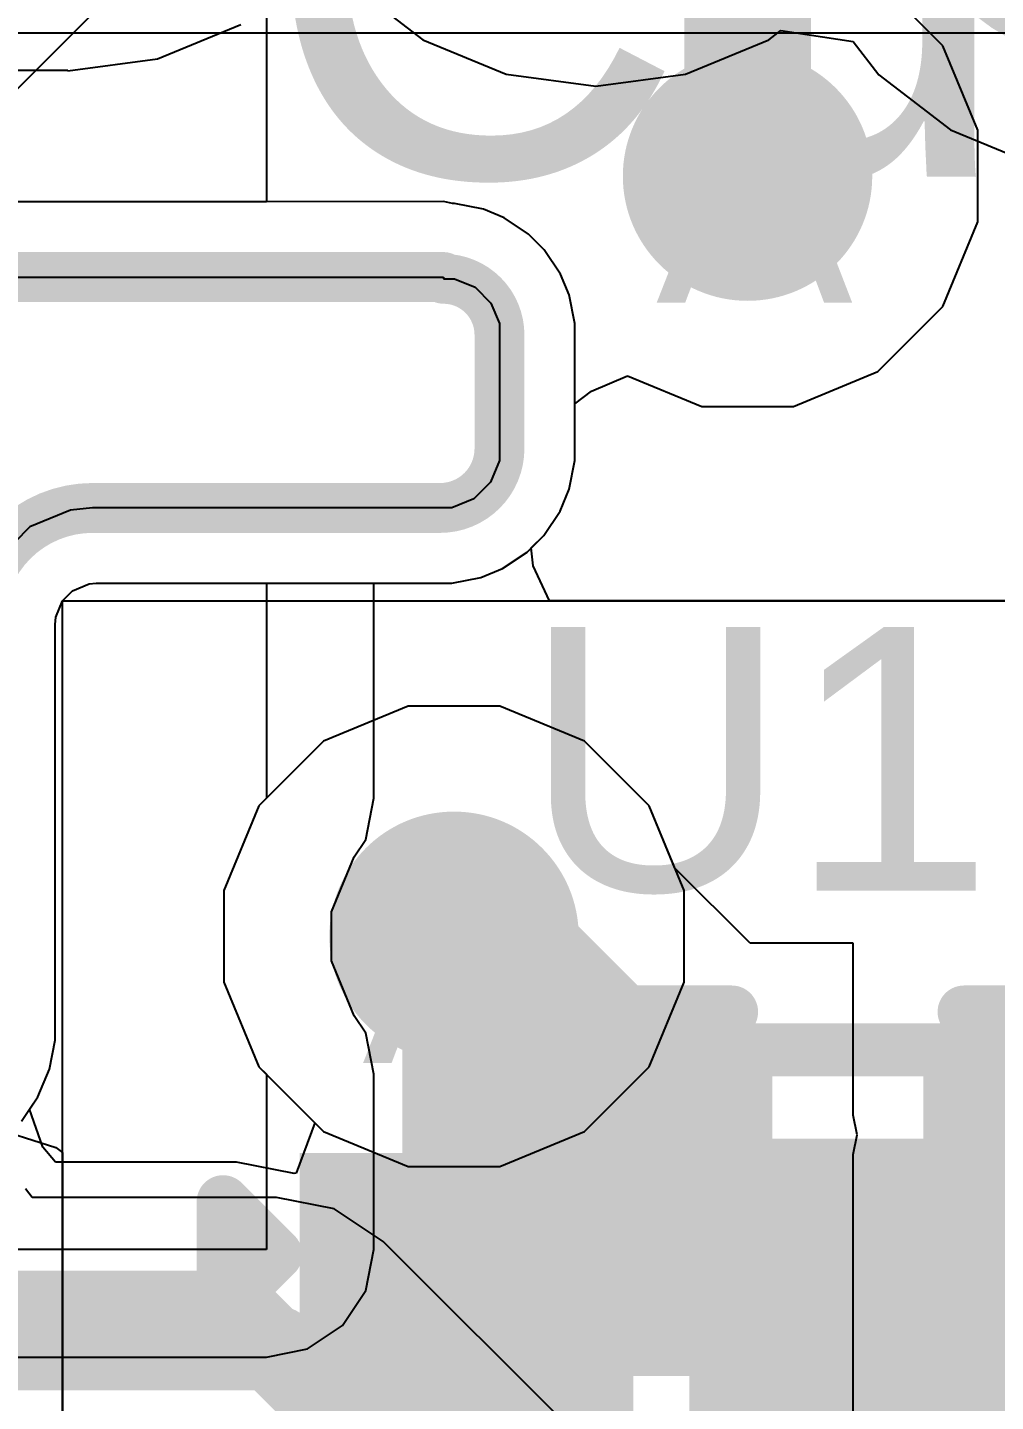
# Model space of a CAD drawing. Header units: inches. Extents: x 0 to 5271, y 0 to 5417.
# Drawn here: x 121.471 to 123.799, y 75.716 to 79.021 of the extents above; entities that cross this region are included whole.
import ezdxf

# ---------------------------------------------------------------- set-up
doc = ezdxf.new("R2010")
doc.units = ezdxf.units.IN
for name, color, linetype in [('Board_Outline', 216, 'Continuous'), ('Bottom Layer', 5, 'Continuous'), ('Bottom Overlay', 54, 'Continuous'), ('Bottom Paste', 16, 'Continuous'), ('Bottom Solder', 6, 'Continuous'), ('Drill Drawing', 1, 'Continuous'), ('L2_GND1', 16, 'Continuous'), ('L3_SIG1', 76, 'Continuous'), ('L4_PWR', 90, 'Continuous'), ('L5_GND2', 156, 'Continuous'), ('L6_SIG2', 130, 'Continuous'), ('L7_GND3', 216, 'Continuous'), ('Multi-Layer', 9, 'Continuous'), ('Top Layer', 1, 'Continuous'), ('Top Overlay', 2, 'Continuous'), ('Top Paste', 8, 'Continuous'), ('Top Solder', 216, 'Continuous'), ('Via Holes', 16, 'Continuous')]:
    doc.layers.add(name, color=color, linetype=linetype)
doc.styles.add('Arial', font='', dxfattribs={"height": 0.2})
doc.styles.get('Arial').set_extended_font_data('Arial')

# ---------------------------------------------------------------- blocks, each defined once
blk = doc.blocks.new('DFN_6_EP_2_2__419')
at = {"layer": 'Top Layer'}
for points in [[(-0.2800222999999999, 0.6849897399999999), (0.27997658, 0.6849897399999999), (0.27997658, -0.68501006), (-0.2800222999999999, -0.68501006)], [(-1.21752106, 0.6500139399999999), (-0.61752226, 0.6500139399999999), (-0.61752226, 0.35001454), (-1.21752106, 0.35001454)], [(0.61747654, 0.6500139399999999), (1.21747534, 0.6500139399999999), (1.21747534, 0.35001454), (0.61747654, 0.35001454)], [(-1.21752106, 0.14998954), (-0.61752226, 0.14998954), (-0.61752226, -0.15000986), (-1.21752106, -0.15000986)], [(0.61747654, 0.14998954), (1.21747534, 0.14998954), (1.21747534, -0.15000986), (0.61747654, -0.15000986)], [(-1.21752106, -0.34998406), (-0.61752226, -0.34998406), (-0.61752226, -0.64998346), (-1.21752106, -0.64998346)], [(0.61747654, -0.34998406), (1.21747534, -0.34998406), (1.21747534, -0.64998346), (0.61747654, -0.64998346)]]:
    blk.add_hatch(color=1, dxfattribs=at).paths.add_polyline_path(points)
at = {"layer": 'Top Paste'}
for points in [[(-0.2800222999999999, 0.6849897399999999), (0.27997658, 0.6849897399999999), (0.27997658, -0.68501006), (-0.2800222999999999, -0.68501006)], [(-1.21752106, 0.6500139399999999), (-0.61752226, 0.6500139399999999), (-0.61752226, 0.35001454), (-1.21752106, 0.35001454)], [(0.61747654, 0.6500139399999999), (1.21747534, 0.6500139399999999), (1.21747534, 0.35001454), (0.61747654, 0.35001454)], [(-1.21752106, 0.14998954), (-0.61752226, 0.14998954), (-0.61752226, -0.15000986), (-1.21752106, -0.15000986)], [(0.61747654, 0.14998954), (1.21747534, 0.14998954), (1.21747534, -0.15000986), (0.61747654, -0.15000986)], [(-1.21752106, -0.34998406), (-0.61752226, -0.34998406), (-0.61752226, -0.64998346), (-1.21752106, -0.64998346)], [(0.61747654, -0.34998406), (1.21747534, -0.34998406), (1.21747534, -0.64998346), (0.61747654, -0.64998346)]]:
    blk.add_hatch(color=8, dxfattribs=at).paths.add_polyline_path(points)
at = {"layer": 'Top Solder'}
for points in [[(-0.3816223, 0.7865897399999999), (0.38157658, 0.7865897399999999), (0.38157658, -0.78661006), (-0.3816223, -0.78661006)], [(-1.31912106, 0.7516139399999999), (-0.51592226, 0.7516139399999999), (-0.51592226, 0.24841454), (-1.31912106, 0.24841454)], [(0.51587654, 0.7516139399999999), (1.31907534, 0.7516139399999999), (1.31907534, 0.24841454), (0.51587654, 0.24841454)], [(-1.31912106, 0.25158954), (-0.51592226, 0.25158954), (-0.51592226, -0.25160986), (-1.31912106, -0.25160986)], [(0.51587654, 0.25158954), (1.31907534, 0.25158954), (1.31907534, -0.25160986), (0.51587654, -0.25160986)], [(-1.31912106, -0.24838406), (-0.51592226, -0.24838406), (-0.51592226, -0.75158346), (-1.31912106, -0.75158346)], [(0.51587654, -0.24838406), (1.31907534, -0.24838406), (1.31907534, -0.75158346), (0.51587654, -0.75158346)]]:
    blk.add_hatch(color=216, dxfattribs=at).paths.add_polyline_path(points)
at = {"layer": 'Top Overlay'}
for points in [[(-1.00002086, 0.9999878399999999, 0.127, 0.127, 0), (0.9999751399999999, 0.9999878399999999, 0.127, 0.127, 0)], [(-1.00002086, 0.7967878399999999, 0.127, 0.127, 0), (-1.00002086, 0.9999878399999999, 0.127, 0.127, 0)], [(0.9999751399999999, 0.7967878399999999, 0.127, 0.127, 0), (0.9999751399999999, 0.9999878399999999, 0.127, 0.127, 0)], [(-1.50299166, 0.6349898399999999, 0.127, 0.127, 0), (-1.37599166, 0.5079898399999999, 0.127, 0.127, 0)], [(-1.50299166, 0.38098984, 0.127, 0.127, 0), (-1.50299166, 0.6349898399999999, 0.127, 0.127, 0)], [(-1.50299166, 0.38098984, 0.127, 0.127, 0), (-1.37599166, 0.5079898399999999, 0.127, 0.127, 0)], [(-1.00002086, -1.00000816, 0.127, 0.127, 0), (-1.00002086, -0.79680816, 0.127, 0.127, 0)], [(0.9999751399999999, -1.00000816, 0.127, 0.127, 0), (0.9999751399999999, -0.79680816, 0.127, 0.127, 0)], [(-1.00002086, -1.00000816, 0.127, 0.127, 0), (0.9999751399999999, -1.00000816, 0.127, 0.127, 0)]]:
    blk.add_lwpolyline(points, format="xyseb", dxfattribs=at)
for points in [[(-1.03177086, 0.9999878399999999, 0.0635, 0.0635, 1), (-0.96827086, 0.9999878399999999, 0.0635, 0.0635, 1)], [(-1.03177086, 0.9999878399999999, 0.0635, 0.0635, 1), (-0.96827086, 0.9999878399999999, 0.0635, 0.0635, 1)], [(0.96822514, 0.9999878399999999, 0.0635, 0.0635, 1), (1.03172514, 0.9999878399999999, 0.0635, 0.0635, 1)], [(0.96822514, 0.9999878399999999, 0.0635, 0.0635, 1), (1.03172514, 0.9999878399999999, 0.0635, 0.0635, 1)], [(-1.03177086, 0.7967878399999999, 0.0635, 0.0635, 1), (-0.96827086, 0.7967878399999999, 0.0635, 0.0635, 1)], [(0.96822514, 0.7967878399999999, 0.0635, 0.0635, 1), (1.03172514, 0.7967878399999999, 0.0635, 0.0635, 1)], [(-1.53474166, 0.6349898399999999, 0.0635, 0.0635, 1), (-1.47124166, 0.6349898399999999, 0.0635, 0.0635, 1)], [(-1.53474166, 0.6349898399999999, 0.0635, 0.0635, 1), (-1.47124166, 0.6349898399999999, 0.0635, 0.0635, 1)], [(-1.40774166, 0.5079898399999999, 0.0635, 0.0635, 1), (-1.34424166, 0.5079898399999999, 0.0635, 0.0635, 1)], [(-1.40774166, 0.5079898399999999, 0.0635, 0.0635, 1), (-1.34424166, 0.5079898399999999, 0.0635, 0.0635, 1)], [(-1.53474166, 0.38098984, 0.0635, 0.0635, 1), (-1.47124166, 0.38098984, 0.0635, 0.0635, 1)], [(-1.53474166, 0.38098984, 0.0635, 0.0635, 1), (-1.47124166, 0.38098984, 0.0635, 0.0635, 1)], [(-1.03177086, -0.79680816, 0.0635, 0.0635, 1), (-0.96827086, -0.79680816, 0.0635, 0.0635, 1)], [(0.96822514, -0.79680816, 0.0635, 0.0635, 1), (1.03172514, -0.79680816, 0.0635, 0.0635, 1)], [(-1.03177086, -1.00000816, 0.0635, 0.0635, 1), (-0.96827086, -1.00000816, 0.0635, 0.0635, 1)], [(-1.03177086, -1.00000816, 0.0635, 0.0635, 1), (-0.96827086, -1.00000816, 0.0635, 0.0635, 1)], [(0.96822514, -1.00000816, 0.0635, 0.0635, 1), (1.03172514, -1.00000816, 0.0635, 0.0635, 1)], [(0.96822514, -1.00000816, 0.0635, 0.0635, 1), (1.03172514, -1.00000816, 0.0635, 0.0635, 1)]]:
    blk.add_lwpolyline(points, format="xyseb", close=True, dxfattribs=at)
blk = doc.blocks.new('CAP_0402_B_624')
at = {"layer": 'Bottom Layer'}
for points in [[(-0.2412746, 0.31747714), (-0.2412746, -0.31752286), (-0.6984746, -0.31752286), (-0.6984746, 0.31747714)], [(0.6985254, 0.31747714), (0.6985254, -0.31752286), (0.2413254, -0.31752286), (0.2413254, 0.31747714)]]:
    blk.add_hatch(color=5, dxfattribs=at).paths.add_polyline_path(points)
at = {"layer": 'Bottom Paste'}
for points in [[(-0.2412746, 0.31747714), (-0.2412746, -0.31752286), (-0.6984746, -0.31752286), (-0.6984746, 0.31747714)], [(0.6985254, 0.31747714), (0.6985254, -0.31752286), (0.2413254, -0.31752286), (0.2413254, 0.31747714)]]:
    blk.add_hatch(color=16, dxfattribs=at).paths.add_polyline_path(points)
at = {"layer": 'Bottom Solder'}
for points in [[(-0.18127472, 0.3774770199999999), (-0.1812747199999999, -0.37752274), (-0.75847448, -0.37752274), (-0.75847448, 0.3774770199999999)], [(0.75852528, 0.3774770199999999), (0.75852528, -0.37752274), (0.18132552, -0.37752274), (0.18132552, 0.3774770199999999)]]:
    blk.add_hatch(color=6, dxfattribs=at).paths.add_polyline_path(points)
at = {"layer": 'Bottom Overlay'}
for points in [[(-0.2793746, 0.40637714, 0.127, 0.127, 0), (-0.7873745999999999, 0.40637714, 0.127, 0.127, 0)], [(-0.7873745999999999, 0.40637714, 0.127, 0.127, 0), (-0.7873745999999999, -0.4064228599999999, 0.127, 0.127, 0)], [(0.7874253999999999, 0.40637714, 0.127, 0.127, 0), (0.2794254, 0.40637714, 0.127, 0.127, 0)], [(0.7874253999999999, 0.40637714, 0.127, 0.127, 0), (0.7874253999999999, -0.4064228599999999, 0.127, 0.127, 0)], [(-0.2793746, -0.4064228599999999, 0.127, 0.127, 0), (-0.7873745999999999, -0.4064228599999999, 0.127, 0.127, 0)], [(0.7874253999999999, -0.4064228599999999, 0.127, 0.127, 0), (0.2794254, -0.4064228599999999, 0.127, 0.127, 0)]]:
    blk.add_lwpolyline(points, format="xyseb", dxfattribs=at)
for points in [[(-0.8191246, 0.40637714, 0.0635, 0.0635, 1), (-0.7556246, 0.40637714, 0.0635, 0.0635, 1)], [(-0.8191246, 0.40637714, 0.0635, 0.0635, 1), (-0.7556246, 0.40637714, 0.0635, 0.0635, 1)], [(-0.3111246, 0.40637714, 0.0635, 0.0635, 1), (-0.2476246, 0.40637714, 0.0635, 0.0635, 1)], [(0.2476754, 0.40637714, 0.0635, 0.0635, 1), (0.3111754, 0.40637714, 0.0635, 0.0635, 1)], [(0.7556754, 0.40637714, 0.0635, 0.0635, 1), (0.8191754, 0.40637714, 0.0635, 0.0635, 1)], [(0.7556754, 0.40637714, 0.0635, 0.0635, 1), (0.8191754, 0.40637714, 0.0635, 0.0635, 1)], [(-0.8191246, -0.4064228599999999, 0.0635, 0.0635, 1), (-0.7556246, -0.4064228599999999, 0.0635, 0.0635, 1)], [(-0.8191246, -0.4064228599999999, 0.0635, 0.0635, 1), (-0.7556246, -0.4064228599999999, 0.0635, 0.0635, 1)], [(-0.3111246, -0.4064228599999999, 0.0635, 0.0635, 1), (-0.2476246, -0.4064228599999999, 0.0635, 0.0635, 1)], [(0.2476754, -0.4064228599999999, 0.0635, 0.0635, 1), (0.3111754, -0.4064228599999999, 0.0635, 0.0635, 1)], [(0.7556754, -0.4064228599999999, 0.0635, 0.0635, 1), (0.8191754, -0.4064228599999999, 0.0635, 0.0635, 1)], [(0.7556754, -0.4064228599999999, 0.0635, 0.0635, 1), (0.8191754, -0.4064228599999999, 0.0635, 0.0635, 1)]]:
    blk.add_lwpolyline(points, format="xyseb", close=True, dxfattribs=at)

msp = doc.modelspace()

# ---------------------------------------------------------------- hatches: boundary and pattern name
at = {"layer": 'Bottom Layer'}
h = msp.add_hatch(color=5, dxfattribs=at)
edge = h.paths.add_edge_path()
edge.add_arc((123.20279652, 78.6638), 0.2999994, 0, 360)
h = msp.add_hatch(color=5, dxfattribs=at)
edge = h.paths.add_edge_path()
edge.add_arc((122.49666128, 76.835), 0.2999994, 0, 360)
at = {"layer": 'L2_GND1'}
h = msp.add_hatch(color=16, dxfattribs=at)
edge = h.paths.add_edge_path()
edge.add_arc((123.20279652, 78.6638), 0.2999994, 0, 360)
h = msp.add_hatch(color=16, dxfattribs=at)
edge = h.paths.add_edge_path()
edge.add_arc((122.49666128, 76.835), 0.2999994, 0, 360)
at = {"layer": 'L3_SIG1'}
h = msp.add_hatch(color=76, dxfattribs=at)
edge = h.paths.add_edge_path()
edge.add_arc((123.20279652, 78.6638), 0.2999994, 0, 360)
h = msp.add_hatch(color=76, dxfattribs=at)
edge = h.paths.add_edge_path()
edge.add_arc((122.49666128, 76.835), 0.2999994, 0, 360)
at = {"layer": 'L4_PWR'}
h = msp.add_hatch(color=90, dxfattribs=at)
edge = h.paths.add_edge_path()
edge.add_arc((123.20279652, 78.6638), 0.2999994, 0, 360)
h = msp.add_hatch(color=90, dxfattribs=at)
edge = h.paths.add_edge_path()
edge.add_arc((122.49666128, 76.835), 0.2999994, 0, 360)
at = {"layer": 'L5_GND2'}
h = msp.add_hatch(color=156, dxfattribs=at)
edge = h.paths.add_edge_path()
edge.add_arc((123.20279652, 78.6638), 0.2999994, 0, 360)
h = msp.add_hatch(color=156, dxfattribs=at)
edge = h.paths.add_edge_path()
edge.add_arc((122.49666128, 76.835), 0.2999994, 0, 360)
at = {"layer": 'L6_SIG2'}
h = msp.add_hatch(color=130, dxfattribs=at)
edge = h.paths.add_edge_path()
edge.add_arc((123.20279652, 78.6638), 0.2999994, 0, 360)
h = msp.add_hatch(color=130, dxfattribs=at)
edge = h.paths.add_edge_path()
edge.add_arc((122.49666128, 76.835), 0.2999994, 0, 360)
at = {"layer": 'L7_GND3'}
h = msp.add_hatch(color=216, dxfattribs=at)
edge = h.paths.add_edge_path()
edge.add_arc((123.20279652, 78.6638), 0.2999994, 0, 360)
h = msp.add_hatch(color=216, dxfattribs=at)
edge = h.paths.add_edge_path()
edge.add_arc((122.49666128, 76.835), 0.2999994, 0, 360)
at = {"layer": 'Top Layer'}
h = msp.add_hatch(color=1, dxfattribs=at)
edge = h.paths.add_edge_path()
edge.add_arc((123.20279652, 78.6638), 0.2999994, 0, 360)
h = msp.add_hatch(color=1, dxfattribs=at)
edge = h.paths.add_edge_path()
edge.add_arc((122.49666128, 76.835), 0.2999994, 0, 360)
at = {"layer": 'Via Holes'}
h = msp.add_hatch(color=7, dxfattribs=at)
edge = h.paths.add_edge_path()
edge.add_arc((123.20279652, 78.6638), 0.1499997, 0, 360)
h = msp.add_hatch(color=7, dxfattribs=at)
edge = h.paths.add_edge_path()
edge.add_arc((122.49666128, 76.835), 0.1499997, 0, 360)

# ---------------------------------------------------------------- linework, layer by layer
at = {"layer": 'Board_Outline'}
for points in [[(121.12126652, 78.42108268, 0.11999976, 0.11999976, 0), (122.47127652, 78.42108268, 0.11999976, 0.11999976, 0)], [(122.47126128, 78.41682055999999, 0.11999976, 0.11999976, -0.4142135623730951), (122.6060032, 78.28207864, 0.11999976, 0.11999976, 0)], [(122.60599812, 78.00823108, 0.11999976, 0.11999976, 0), (122.60599812, 78.28204308, 0.11999976, 0.11999976, 0)], [(122.6060032, 78.00825648, 0.11999976, 0.11999976, -0.4142135623730951), (122.46329584, 77.86554912, 0.11999976, 0.11999976, 0)], [(121.35569582, 77.59421108, 0.11999976, 0.11999976, -0.4142135623730951), (121.62703386, 77.86554912, 0.11999976, 0.11999976, 0)], [(121.62703132, 77.86553388, 0.11999976, 0.11999976, 0), (122.46330092, 77.86553388, 0.11999976, 0.11999976, 0)]]:
    msp.add_lwpolyline(points, format="xyseb", dxfattribs=at)
for points in [[(122.44127658, 78.42108268, 0.05999988, 0.05999988, 1), (122.50127646, 78.42108268, 0.05999988, 0.05999988, 1)], [(122.44126134, 78.41682055999999, 0.05999988, 0.05999988, 1), (122.50126122, 78.41682055999999, 0.05999988, 0.05999988, 1)], [(122.57599818, 78.28204308, 0.05999988, 0.05999988, 1), (122.63599806, 78.28204308, 0.05999988, 0.05999988, 1)], [(122.57600326, 78.28207864, 0.05999988, 0.05999988, 1), (122.63600314, 78.28207864, 0.05999988, 0.05999988, 1)], [(122.57599818, 78.00823108, 0.05999988, 0.05999988, 1), (122.63599806, 78.00823108, 0.05999988, 0.05999988, 1)], [(122.57600326, 78.00825648, 0.05999988, 0.05999988, 1), (122.63600314, 78.00825648, 0.05999988, 0.05999988, 1)], [(121.59703138, 77.86553388, 0.05999988, 0.05999988, 1), (121.65703126, 77.86553388, 0.05999988, 0.05999988, 1)], [(121.59703392, 77.86554912, 0.05999988, 0.05999988, 1), (121.6570338, 77.86554912, 0.05999988, 0.05999988, 1)], [(122.4332959, 77.86554912, 0.05999988, 0.05999988, 1), (122.49329578, 77.86554912, 0.05999988, 0.05999988, 1)], [(122.43330098, 77.86553388, 0.05999988, 0.05999988, 1), (122.49330086, 77.86553388, 0.05999988, 0.05999988, 1)]]:
    msp.add_lwpolyline(points, format="xyseb", close=True, dxfattribs=at)
at = {"layer": 'Bottom Layer'}
for p, q in [((122.47126128, 78.6023828), (121.1212589, 78.60237009999999)), ((122.47131462, 78.60237264), (122.47126128, 78.6023828)), ((122.4713705, 78.6023828), (122.47131462, 78.60237264)), ((122.4928208, 78.5981029), (122.4713705, 78.6023828)), ((122.4980659, 78.5981029), (122.4928208, 78.5981029)), ((122.5674333, 78.58430308), (122.4980659, 78.5981029)), ((122.61696584, 78.56378495999999), (122.5674333, 78.58430308)), ((122.67577192, 78.52449116), (122.61696584, 78.56378495999999)), ((122.7136738, 78.48658928), (122.67577192, 78.52449116)), ((122.75297014, 78.42777812), (122.7136738, 78.48658928)), ((122.75297268, 78.4277705), (122.75297014, 78.42777812)), ((122.77348572, 78.37825574), (122.75297268, 78.4277705)), ((122.78728554, 78.30887818), (122.77348572, 78.37825574)), ((122.78726522, 78.00825139999999), (122.78728554, 78.28206594)), ((122.78728554, 78.28206594), (122.78728554, 78.30887818)), ((122.78726776, 77.97987198), (122.78726522, 78.00825139999999)), ((122.77347048, 77.91049695999999), (122.78726776, 77.97987198)), ((122.7517484, 77.85804595999998), (122.77347048, 77.91049695999999)), ((122.7124546, 77.7992348), (122.7517484, 77.85804595999998)), ((122.67231244, 77.7590901), (122.7124546, 77.7992348)), ((122.61349874, 77.71979121999999), (122.67231244, 77.7590901)), ((122.56105536, 77.69806659999999), (122.61349874, 77.71979121999999)), ((121.61862138, 77.68255989999999), (121.63591878, 77.68426424)), ((121.63591878, 77.68426424), (122.4916778, 77.68426678)), ((122.4916778, 77.68426678), (122.56105536, 77.69806659999999)), ((121.55510106, 77.64226787999999), (121.5789669, 77.66613371999999)), ((121.5789669, 77.66613371999999), (121.61862138, 77.68255989999999)), ((121.5386825, 77.6026261), (121.55510106, 77.64226787999999)), ((121.53697816, 77.5853033), (121.5386825, 77.6026261)), ((121.53697816, 76.58494462), (121.53697816, 77.5853033)), ((122.38646338, 77.38899939999999), (122.18284682, 77.30465869999999)), ((122.60685918, 77.38899939999999), (122.38646338, 77.38899939999999)), ((122.81047574, 77.30465869999999), (122.60685918, 77.38899939999999)), ((122.18284682, 77.30465869999999), (122.02700258, 77.14881446)), ((122.96631998, 77.14881446), (122.81047574, 77.30465869999999)), ((122.02700258, 77.14881446), (121.94266188, 76.9451979)), ((123.0282655, 76.99926434), (122.96631998, 77.14881446)), ((123.20928876, 76.81824107999999), (123.0282655, 76.99926434)), ((121.94266188, 76.9451979), (121.94266188, 76.7248021)), ((123.45679652, 76.81824107999999), (123.20928876, 76.81824107999999)), ((123.45679652, 76.40499324), (123.45679652, 76.81824107999999)), ((121.94266188, 76.7248021), (122.02700258, 76.52118553999999)), ((121.52317834, 76.51557214), (121.53697816, 76.58494462)), ((121.49546948, 76.44867869999999), (121.52317834, 76.51557214)), ((122.02700258, 76.52118553999999), (122.16162766, 76.38656046)), ((121.4755127, 76.4188083), (121.49546948, 76.44867869999999)), ((121.5078596, 76.32771374), (121.4755127, 76.4188083)), ((123.4662504, 76.35746475999998), (123.45679652, 76.40499324)), ((122.16162766, 76.38656046), (122.11722084, 76.26552438)), ((123.45679652, 76.30993627999999), (123.4662504, 76.35746475999998)), ((121.53771984, 76.29180829999999), (121.5078596, 76.32771374)), ((123.45679652, 75.67524108), (123.45679652, 76.30993627999999)), ((121.97368544, 76.29180829999999), (121.53771984, 76.29180829999999)), ((121.97369814, 76.29181084), (121.97368544, 76.29180829999999)), ((122.1124431, 76.26420866), (121.97369814, 76.29181084)), ((122.11722084, 76.26552438), (122.1124431, 76.26420866))]:
    msp.add_line(p, q, dxfattribs=at)
for points in [[(123.20279652, 78.6638, 0.3048, 0.3048, 0), (123.20279652, 81.6633876, 0.3048, 0.3048, 0)], [(122.49666128, 76.835, 0.4571999999999999, 0.4571999999999999, 0), (122.97419652, 76.35746475999998, 0.4571999999999999, 0.4571999999999999, 0)], [(120.41275892, 75.92924108, 0.2032, 0.2032, 0), (121.97369814, 75.92924108, 0.2032, 0.2032, 0)], [(121.97369814, 75.92924108, 0.2032, 0.2032, 0), (123.38191224, 74.52102697999999, 0.2032, 0.2032, 0)]]:
    msp.add_lwpolyline(points, format="xyseb", dxfattribs=at)
for points in [[(123.12659652, 78.6638, 0.1524, 0.1524, 1), (123.27899652, 78.6638, 0.1524, 0.1524, 1)], [(122.38236128, 76.835, 0.2286, 0.2286, 1), (122.61096128, 76.835, 0.2286, 0.2286, 1)], [(122.85989652, 76.35746475999998, 0.2286, 0.2286, 1), (123.08849652, 76.35746475999998, 0.2286, 0.2286, 1)], [(121.92289814, 75.92924108, 0.1016, 0.1016, 1), (122.02449814, 75.92924108, 0.1016, 0.1016, 1)], [(121.92289814, 75.92924108, 0.1016, 0.1016, 1), (122.02449814, 75.92924108, 0.1016, 0.1016, 1)]]:
    msp.add_lwpolyline(points, format="xyseb", close=True, dxfattribs=at)
at = {"layer": 'L2_GND1'}
for p, q in [((121.29208152, 78.7197054), (123.56233098, 80.98995486)), ((122.47126128, 78.6023828), (121.34068442, 78.60237264)), ((122.47131462, 78.60237264), (122.47126128, 78.6023828)), ((122.4713705, 78.6023828), (122.47131462, 78.60237264)), ((122.4928208, 78.5981029), (122.4713705, 78.6023828)), ((122.4980659, 78.5981029), (122.4928208, 78.5981029)), ((122.5674333, 78.58430308), (122.4980659, 78.5981029)), ((122.61696584, 78.56378495999999), (122.5674333, 78.58430308)), ((122.67577192, 78.52449116), (122.61696584, 78.56378495999999)), ((122.7136738, 78.48658928), (122.67577192, 78.52449116)), ((122.75297014, 78.42777812), (122.7136738, 78.48658928)), ((122.75297268, 78.4277705), (122.75297014, 78.42777812)), ((122.77348572, 78.37825574), (122.75297268, 78.4277705)), ((122.78728554, 78.30887818), (122.77348572, 78.37825574)), ((122.78726522, 78.00825139999999), (122.78728554, 78.28206594)), ((122.78728554, 78.28206594), (122.78728554, 78.30887818)), ((122.78726776, 77.97987198), (122.78726522, 78.00825139999999)), ((122.77347048, 77.91049695999999), (122.78726776, 77.97987198)), ((122.7517484, 77.85804595999998), (122.77347048, 77.91049695999999)), ((122.7124546, 77.7992348), (122.7517484, 77.85804595999998)), ((122.67231244, 77.7590901), (122.7124546, 77.7992348)), ((122.61349874, 77.71979121999999), (122.67231244, 77.7590901)), ((122.56105536, 77.69806659999999), (122.61349874, 77.71979121999999)), ((121.61862138, 77.68255989999999), (121.63591878, 77.68426424)), ((121.63591878, 77.68426424), (122.4916778, 77.68426678)), ((122.4916778, 77.68426678), (122.56105536, 77.69806659999999)), ((121.55510106, 77.64226787999999), (121.5789669, 77.66613371999999)), ((121.5789669, 77.66613371999999), (121.61862138, 77.68255989999999)), ((121.5386825, 77.6026261), (121.55510106, 77.64226787999999)), ((121.53697816, 77.5853033), (121.5386825, 77.6026261)), ((121.53697816, 76.58494462), (121.53697816, 77.5853033)), ((122.38646338, 77.38899939999999), (122.18284682, 77.30465869999999)), ((122.60685918, 77.38899939999999), (122.38646338, 77.38899939999999)), ((122.81047574, 77.30465869999999), (122.60685918, 77.38899939999999)), ((122.18284682, 77.30465869999999), (122.02700258, 77.14881446)), ((122.96631998, 77.14881446), (122.81047574, 77.30465869999999)), ((122.02700258, 77.14881446), (121.94266188, 76.9451979)), ((123.05066068, 76.9451979), (122.96631998, 77.14881446)), ((121.94266188, 76.9451979), (121.94266188, 76.7248021)), ((123.05066068, 76.7248021), (123.05066068, 76.9451979)), ((121.94266188, 76.7248021), (122.02700258, 76.52118553999999)), ((122.96631998, 76.52118553999999), (123.05066068, 76.7248021)), ((121.52317834, 76.51557214), (121.53697816, 76.58494462)), ((121.49546948, 76.44867869999999), (121.52317834, 76.51557214)), ((122.02700258, 76.52118553999999), (122.18284682, 76.3653413)), ((122.81047574, 76.3653413), (122.96631998, 76.52118553999999)), ((121.45617314, 76.38986754), (121.49546948, 76.44867869999999)), ((122.18284682, 76.3653413), (122.38646338, 76.2810006)), ((122.60685918, 76.2810006), (122.81047574, 76.3653413)), ((122.38646338, 76.2810006), (122.60685918, 76.2810006))]:
    msp.add_line(p, q, dxfattribs=at)
at = {"layer": 'L3_SIG1'}
for p, q in [((122.47126128, 78.6023828), (121.1212589, 78.60237009999999)), ((122.47131462, 78.60237264), (122.47126128, 78.6023828)), ((122.4713705, 78.6023828), (122.47131462, 78.60237264)), ((122.4928208, 78.5981029), (122.4713705, 78.6023828)), ((122.4980659, 78.5981029), (122.4928208, 78.5981029)), ((122.5674333, 78.58430308), (122.4980659, 78.5981029)), ((122.61696584, 78.56378495999999), (122.5674333, 78.58430308)), ((122.67577192, 78.52449116), (122.61696584, 78.56378495999999)), ((122.7136738, 78.48658928), (122.67577192, 78.52449116)), ((122.75297014, 78.42777812), (122.7136738, 78.48658928)), ((122.75297268, 78.4277705), (122.75297014, 78.42777812)), ((122.77348572, 78.37825574), (122.75297268, 78.4277705)), ((122.78728554, 78.30887818), (122.77348572, 78.37825574)), ((122.78726522, 78.00825139999999), (122.78728554, 78.28206594)), ((122.78728554, 78.28206594), (122.78728554, 78.30887818)), ((122.78726776, 77.97987198), (122.78726522, 78.00825139999999)), ((122.77347048, 77.91049695999999), (122.78726776, 77.97987198)), ((122.7517484, 77.85804595999998), (122.77347048, 77.91049695999999)), ((122.7124546, 77.7992348), (122.7517484, 77.85804595999998)), ((122.67231244, 77.7590901), (122.7124546, 77.7992348)), ((122.61349874, 77.71979121999999), (122.67231244, 77.7590901)), ((122.56105536, 77.69806659999999), (122.61349874, 77.71979121999999)), ((121.61862138, 77.68255989999999), (121.63591878, 77.68426424)), ((121.63591878, 77.68426424), (122.4916778, 77.68426678)), ((122.4916778, 77.68426678), (122.56105536, 77.69806659999999)), ((121.55510106, 77.64226787999999), (121.5789669, 77.66613371999999)), ((121.5789669, 77.66613371999999), (121.61862138, 77.68255989999999)), ((121.5386825, 77.6026261), (121.55510106, 77.64226787999999)), ((121.53697816, 77.5853033), (121.5386825, 77.6026261)), ((121.53697816, 76.58494462), (121.53697816, 77.5853033)), ((122.38646338, 77.38899939999999), (122.18284682, 77.30465869999999)), ((122.60685918, 77.38899939999999), (122.38646338, 77.38899939999999)), ((122.81047574, 77.30465869999999), (122.60685918, 77.38899939999999)), ((122.18284682, 77.30465869999999), (122.02700258, 77.14881446)), ((122.96631998, 77.14881446), (122.81047574, 77.30465869999999)), ((122.02700258, 77.14881446), (121.94266188, 76.9451979)), ((123.05066068, 76.9451979), (122.96631998, 77.14881446)), ((121.94266188, 76.9451979), (121.94266188, 76.7248021)), ((123.05066068, 76.7248021), (123.05066068, 76.9451979)), ((121.94266188, 76.7248021), (122.02700258, 76.52118553999999)), ((122.96631998, 76.52118553999999), (123.05066068, 76.7248021)), ((121.52317834, 76.51557214), (121.53697816, 76.58494462)), ((121.49546948, 76.44867869999999), (121.52317834, 76.51557214)), ((122.02700258, 76.52118553999999), (122.18284682, 76.3653413)), ((122.81047574, 76.3653413), (122.96631998, 76.52118553999999)), ((121.45617314, 76.38986754), (121.49546948, 76.44867869999999)), ((122.18284682, 76.3653413), (122.38646338, 76.2810006)), ((122.60685918, 76.2810006), (122.81047574, 76.3653413)), ((122.38646338, 76.2810006), (122.60685918, 76.2810006))]:
    msp.add_line(p, q, dxfattribs=at)
at = {"layer": 'L4_PWR'}
for p, q in [((122.04515596, 80.86227414), (122.04515596, 78.60238026)), ((123.67245522, 78.97761446), (123.5644214, 79.08564827999999)), ((123.75679592, 78.7739979), (123.67245522, 78.97761446)), ((123.75679592, 78.5536021), (123.75679592, 78.7739979)), ((122.04515596, 78.60238026), (121.1212589, 78.60237009999999)), ((123.67245522, 78.34998553999999), (123.75679592, 78.5536021)), ((123.51661098, 78.1941413), (123.67245522, 78.34998553999999)), ((122.82716608, 78.1467957), (122.91428046, 78.18366379999999)), ((122.91428046, 78.18366379999999), (123.09259862, 78.1098006)), ((123.31299442, 78.1098006), (123.51661098, 78.1941413)), ((122.78727284, 78.11624458), (122.82716608, 78.1467957)), ((122.78726522, 78.00825139999999), (122.78727284, 78.11624458)), ((123.09259862, 78.1098006), (123.31299442, 78.1098006)), ((122.78726776, 77.97987198), (122.78726522, 78.00825139999999)), ((122.77347048, 77.91049695999999), (122.78726776, 77.97987198)), ((122.7517484, 77.85804595999998), (122.77347048, 77.91049695999999)), ((122.7124546, 77.7992348), (122.7517484, 77.85804595999998)), ((122.67231244, 77.7590901), (122.7124546, 77.7992348)), ((122.61349874, 77.71979121999999), (122.67231244, 77.7590901)), ((122.56105536, 77.69806659999999), (122.61349874, 77.71979121999999)), ((121.61862138, 77.68255989999999), (121.63591878, 77.68426424)), ((121.63591878, 77.68426424), (122.04515596, 77.68426678)), ((122.04515596, 77.68426678), (122.04515596, 77.16696784)), ((122.30413182, 77.16696784), (122.30413182, 77.68426678)), ((122.30413182, 77.68426678), (122.4916778, 77.68426678)), ((122.4916778, 77.68426678), (122.56105536, 77.69806659999999)), ((121.55510106, 77.64226787999999), (121.5789669, 77.66613371999999)), ((121.5789669, 77.66613371999999), (121.61862138, 77.68255989999999)), ((121.5386825, 77.6026261), (121.55510106, 77.64226787999999)), ((121.53697816, 77.5853033), (121.5386825, 77.6026261)), ((121.53697816, 76.58494462), (121.53697816, 77.5853033)), ((122.04515596, 77.16696784), (122.02700258, 77.14881446)), ((122.28441888, 77.06786212), (122.30413182, 77.16696784)), ((122.02700258, 77.14881446), (121.94266188, 76.9451979)), ((122.25644078, 77.02599022), (122.28441888, 77.06786212)), ((122.20163774, 76.89368416), (122.25644078, 77.02599022)), ((121.94266188, 76.9451979), (121.94266188, 76.7248021)), ((122.20163774, 76.77631584), (122.20163774, 76.89368416)), ((122.25644078, 76.64400978), (122.20163774, 76.77631584)), ((121.94266188, 76.7248021), (122.02700258, 76.52118553999999)), ((122.28441888, 76.60213788), (122.25644078, 76.64400978)), ((122.30413182, 76.50303215999999), (122.28441888, 76.60213788)), ((121.52317834, 76.51557214), (121.53697816, 76.58494462)), ((121.49546948, 76.44867869999999), (121.52317834, 76.51557214)), ((122.02700258, 76.52118553999999), (122.04515596, 76.50303215999999)), ((122.04515596, 76.50303215999999), (122.04515596, 76.0818138)), ((122.30413182, 76.0818138), (122.30413182, 76.50303215999999)), ((121.45617314, 76.38986754), (121.49546948, 76.44867869999999)), ((122.04515596, 76.0818138), (116.01525184, 76.0818138)), ((122.28441888, 75.98270808), (122.30413182, 76.0818138)), ((122.2282798, 75.89868995999998), (122.28441888, 75.98270808)), ((122.14426168, 75.84255087999999), (122.2282798, 75.89868995999998)), ((122.04515596, 75.82283794), (122.14426168, 75.84255087999999)), ((116.02216826, 75.82283794), (122.04515596, 75.82283794))]:
    msp.add_line(p, q, dxfattribs=at)
at = {"layer": 'L5_GND2'}
for p, q in [((122.47126128, 78.6023828), (121.1212589, 78.60237009999999)), ((122.47131462, 78.60237264), (122.47126128, 78.6023828)), ((122.4713705, 78.6023828), (122.47131462, 78.60237264)), ((122.4928208, 78.5981029), (122.4713705, 78.6023828)), ((122.4980659, 78.5981029), (122.4928208, 78.5981029)), ((122.5674333, 78.58430308), (122.4980659, 78.5981029)), ((122.61696584, 78.56378495999999), (122.5674333, 78.58430308)), ((122.67577192, 78.52449116), (122.61696584, 78.56378495999999)), ((122.7136738, 78.48658928), (122.67577192, 78.52449116)), ((122.75297014, 78.42777812), (122.7136738, 78.48658928)), ((122.75297268, 78.4277705), (122.75297014, 78.42777812)), ((122.77348572, 78.37825574), (122.75297268, 78.4277705)), ((122.78728554, 78.30887818), (122.77348572, 78.37825574)), ((122.78726522, 78.00825139999999), (122.78728554, 78.28206594)), ((122.78728554, 78.28206594), (122.78728554, 78.30887818)), ((122.78726776, 77.97987198), (122.78726522, 78.00825139999999)), ((122.77347048, 77.91049695999999), (122.78726776, 77.97987198)), ((122.7517484, 77.85804595999998), (122.77347048, 77.91049695999999)), ((122.7124546, 77.7992348), (122.7517484, 77.85804595999998)), ((122.67231244, 77.7590901), (122.7124546, 77.7992348)), ((122.61349874, 77.71979121999999), (122.67231244, 77.7590901)), ((122.56105536, 77.69806659999999), (122.61349874, 77.71979121999999)), ((121.61862138, 77.68255989999999), (121.63591878, 77.68426424)), ((121.63591878, 77.68426424), (122.4916778, 77.68426678)), ((122.4916778, 77.68426678), (122.56105536, 77.69806659999999)), ((121.55510106, 77.64226787999999), (121.5789669, 77.66613371999999)), ((121.5789669, 77.66613371999999), (121.61862138, 77.68255989999999)), ((121.5386825, 77.6026261), (121.55510106, 77.64226787999999)), ((121.53697816, 77.5853033), (121.5386825, 77.6026261)), ((121.53697816, 76.58494462), (121.53697816, 77.5853033)), ((122.38646338, 77.38899939999999), (122.18284682, 77.30465869999999)), ((122.60685918, 77.38899939999999), (122.38646338, 77.38899939999999)), ((122.81047574, 77.30465869999999), (122.60685918, 77.38899939999999)), ((122.18284682, 77.30465869999999), (122.02700258, 77.14881446)), ((122.96631998, 77.14881446), (122.81047574, 77.30465869999999)), ((122.02700258, 77.14881446), (121.94266188, 76.9451979)), ((123.05066068, 76.9451979), (122.96631998, 77.14881446)), ((121.94266188, 76.9451979), (121.94266188, 76.7248021)), ((123.05066068, 76.7248021), (123.05066068, 76.9451979)), ((121.94266188, 76.7248021), (122.02700258, 76.52118553999999)), ((122.96631998, 76.52118553999999), (123.05066068, 76.7248021)), ((121.52317834, 76.51557214), (121.53697816, 76.58494462)), ((121.49546948, 76.44867869999999), (121.52317834, 76.51557214)), ((122.02700258, 76.52118553999999), (122.18284682, 76.3653413)), ((122.81047574, 76.3653413), (122.96631998, 76.52118553999999)), ((121.45617314, 76.38986754), (121.49546948, 76.44867869999999)), ((122.18284682, 76.3653413), (122.38646338, 76.2810006)), ((122.60685918, 76.2810006), (122.81047574, 76.3653413)), ((122.38646338, 76.2810006), (122.60685918, 76.2810006))]:
    msp.add_line(p, q, dxfattribs=at)
at = {"layer": 'L6_SIG2'}
for p, q in [((119.83134784, 79.00865834), (129.6924, 79.00865834)), ((122.47126128, 78.6023828), (121.1212589, 78.60237009999999)), ((122.47131462, 78.60237264), (122.47126128, 78.6023828)), ((122.4713705, 78.6023828), (122.47131462, 78.60237264)), ((122.4928208, 78.5981029), (122.4713705, 78.6023828)), ((122.4980659, 78.5981029), (122.4928208, 78.5981029)), ((122.5674333, 78.58430308), (122.4980659, 78.5981029)), ((122.61696584, 78.56378495999999), (122.5674333, 78.58430308)), ((122.67577192, 78.52449116), (122.61696584, 78.56378495999999)), ((122.7136738, 78.48658928), (122.67577192, 78.52449116)), ((122.75297014, 78.42777812), (122.7136738, 78.48658928)), ((122.75297268, 78.4277705), (122.75297014, 78.42777812)), ((122.77348572, 78.37825574), (122.75297268, 78.4277705)), ((122.78728554, 78.30887818), (122.77348572, 78.37825574)), ((122.78726522, 78.00825139999999), (122.78728554, 78.28206594)), ((122.78728554, 78.28206594), (122.78728554, 78.30887818)), ((122.78726776, 77.97987198), (122.78726522, 78.00825139999999)), ((122.77347048, 77.91049695999999), (122.78726776, 77.97987198)), ((122.7517484, 77.85804595999998), (122.77347048, 77.91049695999999)), ((122.7124546, 77.7992348), (122.7517484, 77.85804595999998)), ((122.67231244, 77.7590901), (122.7124546, 77.7992348)), ((122.61349874, 77.71979121999999), (122.67231244, 77.7590901)), ((122.56105536, 77.69806659999999), (122.61349874, 77.71979121999999)), ((121.61862138, 77.68255989999999), (121.63591878, 77.68426424)), ((121.63591878, 77.68426424), (122.4916778, 77.68426678)), ((122.4916778, 77.68426678), (122.56105536, 77.69806659999999)), ((121.55510106, 77.64226787999999), (121.5789669, 77.66613371999999)), ((121.5789669, 77.66613371999999), (121.61862138, 77.68255989999999)), ((121.5386825, 77.6026261), (121.55510106, 77.64226787999999)), ((121.53697816, 77.5853033), (121.5386825, 77.6026261)), ((121.53697816, 76.58494462), (121.53697816, 77.5853033)), ((122.38646338, 77.38899939999999), (122.18284682, 77.30465869999999)), ((122.60685918, 77.38899939999999), (122.38646338, 77.38899939999999)), ((122.81047574, 77.30465869999999), (122.60685918, 77.38899939999999)), ((122.18284682, 77.30465869999999), (122.02700258, 77.14881446)), ((122.96631998, 77.14881446), (122.81047574, 77.30465869999999)), ((122.02700258, 77.14881446), (121.94266188, 76.9451979)), ((123.05066068, 76.9451979), (122.96631998, 77.14881446)), ((121.94266188, 76.9451979), (121.94266188, 76.7248021)), ((123.05066068, 76.7248021), (123.05066068, 76.9451979)), ((121.94266188, 76.7248021), (122.02700258, 76.52118553999999)), ((122.96631998, 76.52118553999999), (123.05066068, 76.7248021)), ((121.52317834, 76.51557214), (121.53697816, 76.58494462)), ((121.49546948, 76.44867869999999), (121.52317834, 76.51557214)), ((122.02700258, 76.52118553999999), (122.18284682, 76.3653413)), ((122.81047574, 76.3653413), (122.96631998, 76.52118553999999)), ((121.45617314, 76.38986754), (121.49546948, 76.44867869999999)), ((122.18284682, 76.3653413), (122.38646338, 76.2810006)), ((122.60685918, 76.2810006), (122.81047574, 76.3653413)), ((122.38646338, 76.2810006), (122.60685918, 76.2810006))]:
    msp.add_line(p, q, dxfattribs=at)
at = {"layer": 'L7_GND3'}
for p, q in [((122.24892238, 79.12434771999999), (122.42136044, 78.99202642)), ((121.7831702, 78.94565364), (121.9839826, 79.02883102)), ((123.2539826, 78.99202642), (123.28268714, 79.0140533)), ((123.28268714, 79.0140533), (123.45705814, 78.98777192)), ((122.42136044, 78.99202642), (122.62217284, 78.90884903999999)), ((123.0531702, 78.90884903999999), (123.2539826, 78.99202642)), ((123.45705814, 78.98777192), (123.51891984, 78.90715232)), ((121.56767152, 78.91728183999999), (121.7831702, 78.94565364)), ((115.74232122, 78.91843245999999), (121.56767152, 78.91843245999999)), ((121.56767152, 78.91843245999999), (121.56767152, 78.91728183999999)), ((122.62217284, 78.90884903999999), (122.83767152, 78.88047723999999)), ((122.83767152, 78.88047723999999), (123.0531702, 78.90884903999999)), ((123.51891984, 78.90715232), (123.69136044, 78.77483102)), ((123.69136044, 78.77483102), (123.89217284, 78.69165364)), ((122.47126128, 78.6023828), (121.1212589, 78.60237009999999)), ((122.47131462, 78.60237264), (122.47126128, 78.6023828)), ((122.4713705, 78.6023828), (122.47131462, 78.60237264)), ((122.4928208, 78.5981029), (122.4713705, 78.6023828)), ((122.4980659, 78.5981029), (122.4928208, 78.5981029)), ((122.5674333, 78.58430308), (122.4980659, 78.5981029)), ((122.61696584, 78.56378495999999), (122.5674333, 78.58430308)), ((122.67577192, 78.52449116), (122.61696584, 78.56378495999999)), ((122.7136738, 78.48658928), (122.67577192, 78.52449116)), ((122.75297014, 78.42777812), (122.7136738, 78.48658928)), ((122.75297268, 78.4277705), (122.75297014, 78.42777812)), ((122.77348572, 78.37825574), (122.75297268, 78.4277705)), ((122.78728554, 78.30887818), (122.77348572, 78.37825574)), ((122.78726522, 78.00825139999999), (122.78728554, 78.28206594)), ((122.78728554, 78.28206594), (122.78728554, 78.30887818)), ((122.78726776, 77.97987198), (122.78726522, 78.00825139999999)), ((122.77347048, 77.91049695999999), (122.78726776, 77.97987198)), ((122.7517484, 77.85804595999998), (122.77347048, 77.91049695999999)), ((122.7124546, 77.7992348), (122.7517484, 77.85804595999998)), ((122.67231244, 77.7590901), (122.7124546, 77.7992348)), ((122.61349874, 77.71979121999999), (122.67231244, 77.7590901)), ((122.56105536, 77.69806659999999), (122.61349874, 77.71979121999999)), ((121.61862138, 77.68255989999999), (121.63591878, 77.68426424)), ((121.63591878, 77.68426424), (122.4916778, 77.68426678)), ((122.4916778, 77.68426678), (122.56105536, 77.69806659999999)), ((121.55510106, 77.64226787999999), (121.5789669, 77.66613371999999)), ((121.5789669, 77.66613371999999), (121.61862138, 77.68255989999999)), ((121.5386825, 77.6026261), (121.55510106, 77.64226787999999)), ((121.53697816, 77.5853033), (121.5386825, 77.6026261)), ((121.53697816, 76.58494462), (121.53697816, 77.5853033)), ((122.38646338, 77.38899939999999), (122.18284682, 77.30465869999999)), ((122.60685918, 77.38899939999999), (122.38646338, 77.38899939999999)), ((122.81047574, 77.30465869999999), (122.60685918, 77.38899939999999)), ((122.18284682, 77.30465869999999), (122.02700258, 77.14881446)), ((122.96631998, 77.14881446), (122.81047574, 77.30465869999999)), ((122.02700258, 77.14881446), (121.94266188, 76.9451979)), ((123.05066068, 76.9451979), (122.96631998, 77.14881446)), ((121.94266188, 76.9451979), (121.94266188, 76.7248021)), ((123.05066068, 76.7248021), (123.05066068, 76.9451979)), ((121.94266188, 76.7248021), (122.02700258, 76.52118553999999)), ((122.96631998, 76.52118553999999), (123.05066068, 76.7248021)), ((121.52317834, 76.51557214), (121.53697816, 76.58494462)), ((121.49546948, 76.44867869999999), (121.52317834, 76.51557214)), ((122.02700258, 76.52118553999999), (122.18284682, 76.3653413)), ((122.81047574, 76.3653413), (122.96631998, 76.52118553999999)), ((121.45617314, 76.38986754), (121.49546948, 76.44867869999999)), ((122.18284682, 76.3653413), (122.38646338, 76.2810006)), ((122.60685918, 76.2810006), (122.81047574, 76.3653413)), ((122.38646338, 76.2810006), (122.60685918, 76.2810006)), ((121.48144106, 76.20696722), (121.46556606, 76.22778505999999)), ((122.06983714, 76.20696722), (121.48144106, 76.20696722)), ((122.06984984, 76.20696975999999), (122.06983714, 76.20696722)), ((122.20859734, 76.17936757999999), (122.06984984, 76.20696975999999)), ((122.32622474, 76.1007749), (122.20859734, 76.17936757999999)), ((122.782965, 75.64403209999999), (122.32622474, 76.1007749))]:
    msp.add_line(p, q, dxfattribs=at)
for points in [[(124.62837152, 79.495904, 0.1016, 0.1016, -0.9999999999999999), (123.58697152, 79.495904, 0.1016, 0.1016, 0)], [(120.36755708, 75.84440000000001, 0.2032, 0.2032, 0), (122.06984984, 75.84440000000001, 0.2032, 0.2032, 0)], [(122.06984984, 75.84440000000001, 0.2032, 0.2032, 0), (122.52659772, 75.38765212, 0.2032, 0.2032, 0)]]:
    msp.add_lwpolyline(points, format="xyseb", dxfattribs=at)
msp.add_lwpolyline([(122.01904984, 75.84440000000001, 0.1016, 0.1016, 1), (122.12064984, 75.84440000000001, 0.1016, 0.1016, 1)], format="xyseb", close=True, dxfattribs=at)
msp.add_lwpolyline([(122.01904984, 75.84440000000001, 0.1016, 0.1016, 1), (122.12064984, 75.84440000000001, 0.1016, 0.1016, 1)], format="xyseb", close=True, dxfattribs=at)
at = {"layer": 'Multi-Layer'}
for p, q in [((121.12126144, 78.42108775999999), (122.47126382, 78.42110045999999)), ((122.47126382, 78.42110045999999), (122.47126128, 78.41682055999999)), ((122.47126128, 78.41682055999999), (122.49806082, 78.41682055999999)), ((122.49806082, 78.41682055999999), (122.54758574, 78.39630498)), ((122.54758574, 78.39630498), (122.58548762, 78.35840309999999)), ((122.58548762, 78.35840309999999), (122.6060032, 78.30887818)), ((122.6060032, 78.28207864), (122.60598288, 78.00824886)), ((122.6060032, 78.30887818), (122.6060032, 78.28207864)), ((122.6060032, 78.28207864), (122.6060032, 78.28207864)), ((122.60598288, 78.00824886), (122.60598542, 77.97986436)), ((122.60598542, 77.97986436), (122.58426334, 77.9274159)), ((122.58426334, 77.9274159), (122.54412372, 77.88727374)), ((122.54412372, 77.88727374), (122.4916778, 77.86554912)), ((121.57408248, 77.86033196), (121.4762747, 77.81981642)), ((121.62701608, 77.86554658), (121.57408248, 77.86033196)), ((122.46329584, 77.86554912), (121.62701608, 77.86554658)), ((122.4916778, 77.86554912), (122.46329584, 77.86554912)), ((122.46329584, 77.86554912), (122.46329584, 77.86554912)), ((121.4762747, 77.81981642), (121.40141582, 77.74495246))]:
    msp.add_line(p, q, dxfattribs=at)
at = {"layer": 'Top Layer'}
for p, q in [((122.47126128, 78.6023828), (121.1212589, 78.60237009999999)), ((122.47131462, 78.60237264), (122.47126128, 78.6023828)), ((122.4713705, 78.6023828), (122.47131462, 78.60237264)), ((122.4928208, 78.5981029), (122.4713705, 78.6023828)), ((122.4980659, 78.5981029), (122.4928208, 78.5981029)), ((122.5674333, 78.58430308), (122.4980659, 78.5981029)), ((122.61696584, 78.56378495999999), (122.5674333, 78.58430308)), ((122.67577192, 78.52449116), (122.61696584, 78.56378495999999)), ((122.7136738, 78.48658928), (122.67577192, 78.52449116)), ((122.75297014, 78.42777812), (122.7136738, 78.48658928)), ((122.75297268, 78.4277705), (122.75297014, 78.42777812)), ((122.77348572, 78.37825574), (122.75297268, 78.4277705)), ((122.78728554, 78.30887818), (122.77348572, 78.37825574)), ((122.78726522, 78.00825139999999), (122.78728554, 78.28206594)), ((122.78728554, 78.28206594), (122.78728554, 78.30887818)), ((122.78726776, 77.97987198), (122.78726522, 78.00825139999999)), ((122.77347048, 77.91049695999999), (122.78726776, 77.97987198)), ((122.7517484, 77.85804595999998), (122.77347048, 77.91049695999999)), ((122.7124546, 77.7992348), (122.7517484, 77.85804595999998)), ((122.68249022, 77.76926788), (122.7124546, 77.7992348)), ((122.6873467, 77.72642062), (122.68249022, 77.76926788)), ((122.72607154, 77.64226787999999), (122.6873467, 77.72642062)), ((121.55510614, 74.12730919999998), (121.55510614, 77.64226787999999)), ((121.55510614, 77.64226787999999), (125.08244732, 77.64226787999999)), ((123.98341472, 77.64226787999999), (122.72607154, 77.64226787999999)), ((121.42810614, 76.36180053999999), (121.53883744, 76.3271905)), ((121.53883744, 76.3271905), (121.55510614, 76.31485626)), ((121.55510614, 76.31485626), (121.55510614, 75.49672225999998))]:
    msp.add_line(p, q, dxfattribs=at)
for points in [[(122.47126128, 76.86039999999998, 0.254, 0.254, 0), (122.49666128, 76.835, 0.254, 0.254, 0)], [(122.49666128, 76.835, 0.254, 0.254, 0), (122.4989295, 76.83273177999999, 0.254, 0.254, 0)], [(122.4989295, 76.0734445, 0.254, 0.254, 0), (122.4989295, 76.83273177999999, 0.254, 0.254, 0)], [(122.4989295, 76.0734445, 0.254, 0.254, 0), (122.51862212, 76.05375188, 0.254, 0.254, 0)], [(123.44409652, 76.06172747999999, 0.254, 0.254, 0), (124.36159532, 76.06172747999999, 0.254, 0.254, 0)], [(123.44409652, 75.56170307999999, 0.254, 0.254, 0), (123.44409652, 76.06172747999999, 0.254, 0.254, 0)]]:
    msp.add_lwpolyline(points, format="xyseb", dxfattribs=at)
for points in [[(122.40776128, 76.86039999999998, 0.127, 0.127, 1), (122.53476128, 76.86039999999998, 0.127, 0.127, 1)], [(122.43316128, 76.835, 0.127, 0.127, 1), (122.56016128, 76.835, 0.127, 0.127, 1)], [(122.43316128, 76.835, 0.127, 0.127, 1), (122.56016128, 76.835, 0.127, 0.127, 1)], [(122.4354295, 76.83273177999999, 0.127, 0.127, 1), (122.5624295, 76.83273177999999, 0.127, 0.127, 1)], [(122.4354295, 76.83273177999999, 0.127, 0.127, 1), (122.5624295, 76.83273177999999, 0.127, 0.127, 1)], [(122.4354295, 76.0734445, 0.127, 0.127, 1), (122.5624295, 76.0734445, 0.127, 0.127, 1)], [(122.4354295, 76.0734445, 0.127, 0.127, 1), (122.5624295, 76.0734445, 0.127, 0.127, 1)], [(122.45512212, 76.05375188, 0.127, 0.127, 1), (122.58212212, 76.05375188, 0.127, 0.127, 1)], [(123.38059652, 76.06172747999999, 0.127, 0.127, 1), (123.50759652, 76.06172747999999, 0.127, 0.127, 1)], [(123.38059652, 76.06172747999999, 0.127, 0.127, 1), (123.50759652, 76.06172747999999, 0.127, 0.127, 1)]]:
    msp.add_lwpolyline(points, format="xyseb", close=True, dxfattribs=at)

# ---------------------------------------------------------------- block references
at = {"rotation": 180}
msp.add_blockref('CAP_0402_B_624', (123.44412192, 76.24671821999999), dxfattribs=at)
msp.add_blockref('DFN_6_EP_2_2__419', (123.44411938, 75.56171324))

# ---------------------------------------------------------------- texts
at = {"layer": 'Board_Outline', "style": 'Arial'}
msp.add_text('Cutout', height=1.016, dxfattribs=at).set_placement((122.03223498, 78.66246396))
at = {"layer": 'Drill Drawing', "style": 'Arial'}
for p in [(122.98271822, 78.35908382), (122.27658298, 76.53028382)]:
    msp.add_text('A', height=0.508, dxfattribs=at).set_placement(p)
at = {"layer": 'Top Overlay', "style": 'Arial'}
msp.add_text('U19', height=0.635, dxfattribs=at).set_placement((122.66114152, 76.94449686))

doc.saveas('drawing.dxf')
